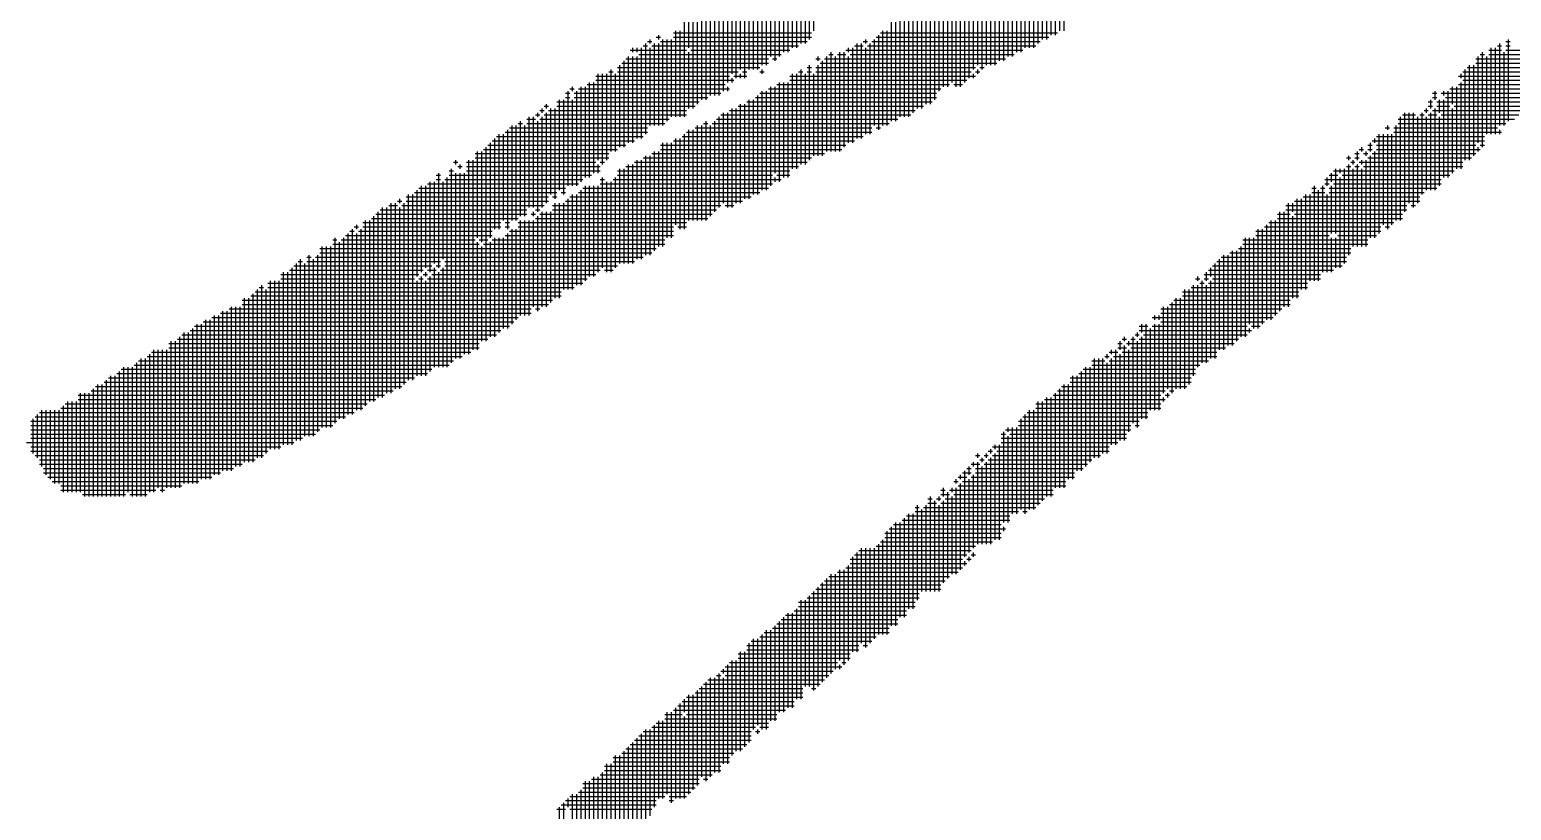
# Model space of a CAD drawing. Header units: feet. Extents: x 0 to 252300, y 0 to 178200.
# Drawn here: x 171608 to 172409, y 8770 to 9192 of the extents above; entities that cross this region are included whole.
import ezdxf

# ---------------------------------------------------------------- set-up
doc = ezdxf.new("R2010")
doc.units = ezdxf.units.FT
doc.header["$LTSCALE"] = 3000
doc.header["$MEASUREMENT"] = 0
doc.layers.add('CX-BORD-TEX2', color=7, linetype='CONTINUOUS')

msp = doc.modelspace()

# ---------------------------------------------------------------- linework, layer by layer
at = {"layer": 'CX-BORD-TEX2'}
for p, q in [((172162.4, 9242.91), (172162.4, 9189.25)), ((172164.74, 9240.57), (172164.74, 9191.59)), ((172167.07, 9242.91), (172167.07, 9191.59)), ((172020.1, 9231.24), (172020.1, 9182.25)), ((172022.44, 9233.58), (172022.44, 9182.25)), ((172024.77, 9231.24), (172024.77, 9184.59)), ((172027.1, 9233.58), (172027.1, 9184.59)), ((172141.41, 9233.58), (172141.41, 9179.92)), ((172143.74, 9233.58), (172143.74, 9179.92)), ((172146.07, 9231.24), (172146.07, 9182.25)), ((172148.41, 9235.91), (172148.41, 9182.25)), ((172150.74, 9233.58), (172150.74, 9182.25)), ((172153.07, 9235.91), (172153.07, 9184.59)), ((172155.4, 9238.24), (172155.4, 9186.92)), ((172157.74, 9238.24), (172157.74, 9186.92)), ((172160.07, 9238.24), (172160.07, 9189.25)), ((172015.44, 9226.58), (172015.44, 9179.92)), ((172017.77, 9228.91), (172017.77, 9179.92)), ((172029.43, 9226.58), (172029.43, 9186.92)), ((172031.77, 9228.91), (172031.77, 9191.59)), ((172127.41, 9224.25), (172127.41, 9172.92)), ((172132.08, 9224.25), (172132.08, 9175.26)), ((172134.41, 9226.58), (172134.41, 9175.26)), ((172136.74, 9228.91), (172136.74, 9177.59)), ((172139.08, 9228.91), (172139.08, 9177.59)), ((171996.77, 9219.58), (171996.77, 9170.59)), ((171999.11, 9217.25), (171999.11, 9170.59)), ((172001.44, 9219.58), (172001.44, 9170.59)), ((172003.77, 9219.58), (172003.77, 9172.92)), ((172006.11, 9221.91), (172006.11, 9172.92)), ((172008.44, 9217.25), (172008.44, 9177.59)), ((172010.77, 9217.25), (172010.77, 9175.26)), ((172013.1, 9219.58), (172013.1, 9177.59)), ((172115.75, 9217.25), (172115.75, 9165.93)), ((172120.41, 9219.58), (172120.41, 9172.92)), ((172122.75, 9219.58), (172122.75, 9170.59)), ((172125.08, 9221.91), (172125.08, 9172.92)), ((172129.74, 9219.58), (172129.74, 9172.92)), ((171978.11, 9207.92), (171978.11, 9156.59)), ((171980.44, 9207.92), (171980.44, 9156.59)), ((171982.78, 9207.92), (171982.78, 9158.93)), ((171985.11, 9210.25), (171985.11, 9163.59)), ((171987.44, 9212.58), (171987.44, 9168.26)), ((171989.78, 9214.91), (171989.78, 9165.93)), ((171992.11, 9212.58), (171992.11, 9170.59)), ((171994.44, 9214.91), (171994.44, 9165.93)), ((172097.08, 9207.92), (172097.08, 9154.26)), ((172099.42, 9207.92), (172099.42, 9158.93)), ((172101.75, 9210.25), (172101.75, 9161.26)), ((172104.08, 9212.58), (172104.08, 9161.26)), ((172106.42, 9210.25), (172106.42, 9163.59)), ((172108.75, 9212.58), (172108.75, 9161.26)), ((172111.08, 9210.25), (172111.08, 9161.26)), ((172113.41, 9214.91), (172113.41, 9163.59)), ((172118.08, 9212.58), (172118.08, 9170.59)), ((171973.45, 9203.25), (171973.45, 9154.26)), ((171975.78, 9205.58), (171975.78, 9156.59)), ((172083.09, 9200.92), (172083.09, 9144.93)), ((172085.42, 9200.92), (172085.42, 9147.26)), ((172087.75, 9203.25), (172087.75, 9149.6)), ((172090.09, 9205.58), (172090.09, 9149.6)), ((172092.42, 9205.58), (172092.42, 9151.93)), ((172094.75, 9205.58), (172094.75, 9151.93)), ((171957.12, 9191.59), (171957.12, 9144.93)), ((171959.45, 9191.59), (171959.45, 9144.93)), ((171961.78, 9196.25), (171961.78, 9144.93)), ((171964.12, 9196.25), (171964.12, 9182.25)), ((171966.45, 9196.25), (171966.45, 9149.6)), ((171968.78, 9196.25), (171968.78, 9151.93)), ((171971.11, 9198.58), (171971.11, 9154.26)), ((172069.09, 9191.59), (172069.09, 9140.26)), ((172071.42, 9191.59), (172071.42, 9140.26)), ((172073.76, 9196.25), (172073.76, 9142.6)), ((172076.09, 9196.25), (172076.09, 9142.6)), ((172078.42, 9198.58), (172078.42, 9144.93)), ((172080.76, 9198.58), (172080.76, 9144.93)), ((171939.62, 9183.42), (171941.95, 9183.42)), ((171940.79, 9184.59), (171940.79, 9135.6)), ((171941.95, 9185.75), (171944.29, 9185.75)), ((171943.12, 9186.92), (171943.12, 9184.59)), ((171944.29, 9183.42), (172023.6, 9183.42)), ((171945.45, 9184.59), (171945.45, 9140.26)), ((171946.62, 9188.09), (171948.95, 9188.09)), ((171947.79, 9189.25), (171947.79, 9186.92)), ((171947.79, 9184.59), (171947.79, 9140.26)), ((171948.95, 9185.75), (172028.27, 9185.75)), ((171950.12, 9186.92), (171950.12, 9140.26)), ((171952.45, 9186.92), (171952.45, 9142.6)), ((171954.78, 9186.92), (171954.78, 9144.93)), ((171955.95, 9190.42), (172030.6, 9190.42)), ((171955.95, 9188.09), (172030.6, 9188.09)), ((172053.93, 9183.42), (172058.59, 9183.42)), ((172055.09, 9184.59), (172055.09, 9133.27)), ((172057.43, 9184.59), (172057.43, 9133.27)), ((172058.59, 9185.75), (172060.93, 9185.75)), ((172059.76, 9186.92), (172059.76, 9184.59)), ((172060.93, 9183.42), (172151.91, 9183.42)), ((172062.09, 9184.59), (172062.09, 9135.6)), ((172063.26, 9185.75), (172154.24, 9185.75)), ((172064.43, 9186.92), (172064.43, 9140.26)), ((172065.59, 9188.09), (172158.9, 9188.09)), ((172066.76, 9189.25), (172066.76, 9137.93)), ((172067.92, 9190.42), (172163.57, 9190.42)), ((172401.52, 9183.42), (172403.85, 9183.42)), ((172402.68, 9184.59), (172402.68, 9140.26)), ((172406.18, 9185.75), (172408.51, 9185.75)), ((172406.18, 9183.42), (172408.51, 9183.42)), ((172407.35, 9186.92), (172407.35, 9142.6)), ((171929.12, 9175.26), (171929.12, 9128.6)), ((171930.29, 9176.42), (172007.27, 9176.42)), ((171931.46, 9177.59), (171931.46, 9130.93)), ((171932.62, 9181.09), (171962.95, 9181.09)), ((171933.79, 9182.25), (171933.79, 9179.92)), ((171933.79, 9177.59), (171933.79, 9130.93)), ((171936.12, 9182.25), (171936.12, 9179.92)), ((171936.12, 9177.59), (171936.12, 9133.27)), ((171937.29, 9178.76), (172014.27, 9178.76)), ((171938.45, 9182.25), (171938.45, 9133.27)), ((171943.12, 9182.25), (171943.12, 9140.26)), ((171964.12, 9179.92), (171964.12, 9149.6)), ((171965.28, 9181.09), (172018.94, 9181.09)), ((172009.6, 9176.42), (172011.94, 9176.42)), ((172032.93, 9176.42), (172035.27, 9176.42)), ((172034.1, 9177.59), (172034.1, 9175.26)), ((172036.43, 9175.26), (172036.43, 9123.93)), ((172037.6, 9176.42), (172135.58, 9176.42)), ((172038.76, 9177.59), (172038.76, 9126.27)), ((172039.93, 9178.76), (172042.26, 9178.76)), ((172041.1, 9179.92), (172041.1, 9126.27)), ((172043.43, 9177.59), (172043.43, 9126.27)), ((172044.6, 9178.76), (172049.26, 9178.76)), ((172045.76, 9179.92), (172045.76, 9126.27)), ((172048.1, 9179.92), (172048.1, 9128.6)), ((172049.26, 9181.09), (172144.91, 9181.09)), ((172050.43, 9182.25), (172050.43, 9179.92)), ((172050.43, 9177.59), (172050.43, 9130.93)), ((172051.6, 9178.76), (172140.24, 9178.76)), ((172052.76, 9182.25), (172052.76, 9130.93)), ((172059.76, 9182.25), (172059.76, 9135.6)), ((172389.85, 9176.42), (172457.5, 9176.42)), ((172391.02, 9177.59), (172391.02, 9130.93)), ((172392.18, 9178.76), (172394.52, 9178.76)), ((172393.35, 9179.92), (172393.35, 9128.6)), ((172395.68, 9177.59), (172395.68, 9135.6)), ((172396.85, 9181.09), (172403.85, 9181.09)), ((172396.85, 9178.76), (172459.84, 9178.76)), ((172398.02, 9182.25), (172398.02, 9135.6)), ((172400.35, 9182.25), (172400.35, 9135.6)), ((172405.01, 9179.92), (172405.01, 9140.26)), ((172406.18, 9181.09), (172462.17, 9181.09)), ((171913.96, 9167.09), (171986.28, 9167.09)), ((171915.13, 9168.26), (171915.13, 9121.6)), ((171917.46, 9168.26), (171917.46, 9119.27)), ((171919.79, 9168.26), (171919.79, 9121.6)), ((171920.96, 9169.42), (171923.29, 9169.42)), ((171922.12, 9170.59), (171922.12, 9126.27)), ((171924.46, 9168.26), (171924.46, 9126.27)), ((171925.62, 9171.76), (172002.61, 9171.76)), ((171925.62, 9169.42), (171990.94, 9169.42)), ((171926.79, 9172.92), (171926.79, 9128.6)), ((171927.96, 9174.09), (172007.27, 9174.09)), ((171988.61, 9167.09), (171995.61, 9167.09)), ((171992.11, 9168.26), (171992.11, 9165.93)), ((171993.28, 9169.42), (171995.61, 9169.42)), ((172002.61, 9169.42), (172004.94, 9169.42)), ((172003.77, 9170.59), (172003.77, 9168.26)), ((172018.94, 9167.09), (172119.25, 9167.09)), ((172020.1, 9168.26), (172020.1, 9116.94)), ((172022.44, 9168.26), (172022.44, 9116.94)), ((172023.6, 9169.42), (172025.93, 9169.42)), ((172024.77, 9170.59), (172024.77, 9119.27)), ((172027.1, 9168.26), (172027.1, 9119.27)), ((172028.27, 9171.76), (172030.6, 9171.76)), ((172028.27, 9169.42), (172030.6, 9169.42)), ((172029.43, 9172.92), (172029.43, 9121.6)), ((172031.77, 9168.26), (172031.77, 9123.93)), ((172032.93, 9171.76), (172119.25, 9171.76)), ((172032.93, 9169.42), (172116.91, 9169.42)), ((172034.1, 9172.92), (172034.1, 9123.93)), ((172035.27, 9174.09), (172130.91, 9174.09)), ((172118.08, 9168.26), (172118.08, 9165.93)), ((172119.25, 9169.42), (172121.58, 9169.42)), ((172120.41, 9170.59), (172120.41, 9168.26)), ((172121.58, 9171.76), (172123.91, 9171.76)), ((172380.52, 9167.09), (172443.51, 9167.09)), ((172381.69, 9168.26), (172381.69, 9165.93)), ((172382.85, 9169.42), (172448.17, 9169.42)), ((172384.02, 9170.59), (172384.02, 9121.6)), ((172385.19, 9171.76), (172450.5, 9171.76)), ((172386.35, 9172.92), (172386.35, 9121.6)), ((172388.68, 9172.92), (172388.68, 9123.93)), ((172389.85, 9174.09), (172452.84, 9174.09)), ((171899.96, 9160.09), (171902.3, 9160.09)), ((171901.13, 9161.26), (171901.13, 9158.93)), ((171904.63, 9160.09), (171986.28, 9160.09)), ((171905.8, 9161.26), (171905.8, 9109.94)), ((171908.13, 9161.26), (171908.13, 9112.27)), ((171909.29, 9162.43), (171983.94, 9162.43)), ((171910.46, 9163.59), (171910.46, 9112.27)), ((171912.79, 9163.59), (171912.79, 9114.6)), ((171913.96, 9164.76), (171988.61, 9164.76)), ((171985.11, 9161.26), (171985.11, 9158.93)), ((171987.44, 9165.93), (171987.44, 9163.59)), ((172007.27, 9160.09), (172100.58, 9160.09)), ((172008.44, 9161.26), (172008.44, 9107.61)), ((172010.77, 9161.26), (172010.77, 9114.6)), ((172011.94, 9162.43), (172105.25, 9162.43)), ((172013.1, 9163.59), (172013.1, 9109.94)), ((172015.44, 9163.59), (172015.44, 9112.27)), ((172017.77, 9163.59), (172017.77, 9112.27)), ((172018.94, 9164.76), (172114.58, 9164.76)), ((172107.58, 9162.43), (172112.25, 9162.43)), ((172375.85, 9160.09), (172436.51, 9160.09)), ((172377.02, 9161.26), (172377.02, 9151.93)), ((172379.35, 9161.26), (172379.35, 9116.94)), ((172380.52, 9162.43), (172438.84, 9162.43)), ((172381.69, 9163.59), (172381.69, 9116.94)), ((172382.85, 9164.76), (172441.17, 9164.76)), ((171887.13, 9151.93), (171887.13, 9149.6)), ((171892.96, 9153.09), (171969.95, 9153.09)), ((171894.13, 9154.26), (171894.13, 9105.27)), ((171896.46, 9154.26), (171896.46, 9102.94)), ((171897.63, 9157.76), (171899.96, 9157.76)), ((171897.63, 9155.43), (171899.96, 9155.43)), ((171898.8, 9158.93), (171898.8, 9107.61)), ((171901.13, 9154.26), (171901.13, 9107.61)), ((171902.3, 9157.76), (171981.61, 9157.76)), ((171902.3, 9155.43), (171974.61, 9155.43)), ((171903.46, 9158.93), (171903.46, 9107.61)), ((171992.11, 9151.93), (171992.11, 9098.27)), ((171994.44, 9151.93), (171994.44, 9100.61)), ((171995.61, 9153.09), (172095.92, 9153.09)), ((171996.77, 9154.26), (171996.77, 9100.61)), ((171999.11, 9154.26), (171999.11, 9102.94)), ((172000.27, 9155.43), (172098.25, 9155.43)), ((172001.44, 9156.59), (172001.44, 9102.94)), ((172002.61, 9157.76), (172098.25, 9157.76)), ((172003.77, 9158.93), (172003.77, 9105.27)), ((172006.11, 9158.93), (172006.11, 9105.27)), ((172364.19, 9153.09), (172366.52, 9153.09)), ((172365.36, 9154.26), (172365.36, 9149.6)), ((172366.52, 9157.76), (172368.86, 9157.76)), ((172366.52, 9155.43), (172368.86, 9155.43)), ((172367.69, 9158.93), (172367.69, 9154.26)), ((172368.86, 9153.09), (172427.18, 9153.09)), ((172370.02, 9154.26), (172370.02, 9147.26)), ((172371.19, 9157.76), (172431.84, 9157.76)), ((172372.36, 9158.93), (172372.36, 9156.59)), ((172372.36, 9154.26), (172372.36, 9112.27)), ((172373.52, 9155.43), (172429.51, 9155.43)), ((172374.69, 9158.93), (172374.69, 9112.27)), ((171876.64, 9143.76), (171881.3, 9143.76)), ((171877.8, 9144.93), (171877.8, 9095.94)), ((171880.13, 9144.93), (171880.13, 9095.94)), ((171881.3, 9146.1), (171883.63, 9146.1)), ((171882.47, 9147.26), (171882.47, 9144.93)), ((171883.63, 9148.43), (171885.97, 9148.43)), ((171883.63, 9143.76), (171953.62, 9143.76)), ((171884.8, 9149.6), (171884.8, 9147.26)), ((171884.8, 9144.93), (171884.8, 9095.94)), ((171885.97, 9150.76), (171888.3, 9150.76)), ((171885.97, 9146.1), (171962.95, 9146.1)), ((171887.13, 9147.26), (171887.13, 9098.27)), ((171888.3, 9148.43), (171962.95, 9148.43)), ((171889.47, 9149.6), (171889.47, 9102.94)), ((171891.8, 9149.6), (171891.8, 9100.61)), ((171892.96, 9150.76), (171967.61, 9150.76)), ((171979.28, 9143.76), (172077.26, 9143.76)), ((171980.44, 9144.93), (171980.44, 9095.94)), ((171981.61, 9146.1), (172084.25, 9146.1)), ((171982.78, 9147.26), (171982.78, 9098.27)), ((171985.11, 9147.26), (171985.11, 9095.94)), ((171986.28, 9148.43), (172086.59, 9148.43)), ((171987.44, 9149.6), (171987.44, 9095.94)), ((171989.78, 9149.6), (171989.78, 9098.27)), ((171990.94, 9150.76), (172091.25, 9150.76)), ((172347.86, 9143.76), (172410.85, 9143.76)), ((172349.03, 9144.93), (172349.03, 9088.94)), ((172350.19, 9146.1), (172357.19, 9146.1)), ((172351.36, 9147.26), (172351.36, 9093.61)), ((172353.69, 9147.26), (172353.69, 9098.27)), ((172356.03, 9147.26), (172356.03, 9095.94)), ((172358.36, 9144.93), (172358.36, 9098.27)), ((172359.52, 9146.1), (172361.86, 9146.1)), ((172360.69, 9147.26), (172360.69, 9102.94)), ((172361.86, 9148.43), (172364.19, 9148.43)), ((172363.02, 9149.6), (172363.02, 9147.26)), ((172363.02, 9144.93), (172363.02, 9105.27)), ((172364.19, 9150.76), (172366.52, 9150.76)), ((172364.19, 9146.1), (172368.86, 9146.1)), ((172365.36, 9147.26), (172365.36, 9105.27)), ((172366.52, 9148.43), (172420.18, 9148.43)), ((172367.69, 9149.6), (172367.69, 9105.27)), ((172368.86, 9150.76), (172375.85, 9150.76)), ((172370.02, 9144.93), (172370.02, 9107.61)), ((172371.19, 9146.1), (172413.18, 9146.1)), ((172377.02, 9149.6), (172377.02, 9114.6)), ((172378.19, 9150.76), (172422.51, 9150.76)), ((171861.47, 9135.6), (171861.47, 9084.28)), ((171863.8, 9135.6), (171863.8, 9088.94)), ((171864.97, 9136.77), (171941.95, 9136.77)), ((171866.14, 9137.93), (171866.14, 9084.28)), ((171867.3, 9139.1), (171941.95, 9139.1)), ((171868.47, 9140.26), (171868.47, 9088.94)), ((171870.8, 9140.26), (171870.8, 9088.94)), ((171871.97, 9141.43), (171874.3, 9141.43)), ((171873.14, 9142.6), (171873.14, 9091.28)), ((171875.47, 9140.26), (171875.47, 9091.28)), ((171876.64, 9141.43), (171951.28, 9141.43)), ((171882.47, 9142.6), (171882.47, 9093.61)), ((171961.78, 9135.6), (171961.78, 9084.28)), ((171962.95, 9136.77), (172063.26, 9136.77)), ((171964.12, 9137.93), (171964.12, 9088.94)), ((171966.45, 9137.93), (171966.45, 9088.94)), ((171967.61, 9139.1), (172063.26, 9139.1)), ((171968.78, 9140.26), (171968.78, 9088.94)), ((171971.11, 9140.26), (171971.11, 9088.94)), ((171972.28, 9141.43), (171974.61, 9141.43)), ((171973.45, 9142.6), (171973.45, 9088.94)), ((171975.78, 9140.26), (171975.78, 9091.28)), ((171976.95, 9141.43), (172072.59, 9141.43)), ((171978.11, 9142.6), (171978.11, 9093.61)), ((172065.59, 9139.1), (172067.92, 9139.1)), ((172337.36, 9135.6), (172337.36, 9081.94)), ((172339.7, 9135.6), (172339.7, 9086.61)), ((172340.86, 9139.1), (172343.2, 9139.1)), ((172342.03, 9140.26), (172342.03, 9137.93)), ((172342.03, 9135.6), (172342.03, 9084.28)), ((172344.36, 9135.6), (172344.36, 9086.61)), ((172345.53, 9139.1), (172401.52, 9139.1)), ((172345.53, 9136.77), (172403.85, 9136.77)), ((172346.69, 9140.26), (172346.69, 9088.94)), ((172347.86, 9141.43), (172406.18, 9141.43)), ((172402.68, 9137.93), (172402.68, 9135.6)), ((171853.31, 9127.43), (171925.62, 9127.43)), ((171854.47, 9128.6), (171854.47, 9023.62)), ((171855.64, 9129.77), (171930.29, 9129.77)), ((171856.81, 9130.93), (171856.81, 9079.61)), ((171857.97, 9132.1), (171934.96, 9132.1)), ((171859.14, 9133.27), (171859.14, 9084.28)), ((171860.31, 9134.43), (171939.62, 9134.43)), ((171948.95, 9129.77), (172049.26, 9129.77)), ((171948.95, 9127.43), (172046.93, 9127.43)), ((171950.12, 9130.93), (171950.12, 9074.95)), ((171952.45, 9130.93), (171952.45, 9079.61)), ((171954.78, 9130.93), (171954.78, 9079.61)), ((171955.95, 9132.1), (172053.93, 9132.1)), ((171957.12, 9133.27), (171957.12, 9086.61)), ((171959.45, 9133.27), (171959.45, 9084.28)), ((171960.62, 9134.43), (172058.59, 9134.43)), ((172326.87, 9127.43), (172329.2, 9127.43)), ((172328.03, 9128.6), (172328.03, 9126.27)), ((172331.53, 9129.77), (172333.86, 9129.77)), ((172331.53, 9127.43), (172333.86, 9127.43)), ((172332.7, 9130.93), (172332.7, 9126.27)), ((172333.86, 9132.1), (172394.52, 9132.1)), ((172335.03, 9133.27), (172335.03, 9130.93)), ((172336.2, 9134.43), (172394.52, 9134.43)), ((172336.2, 9129.77), (172389.85, 9129.77)), ((172336.2, 9127.43), (172392.18, 9127.43)), ((172391.02, 9128.6), (172391.02, 9126.27)), ((172392.18, 9129.77), (172394.52, 9129.77)), ((171836.98, 9120.44), (171839.31, 9120.44)), ((171838.14, 9121.6), (171838.14, 9119.27)), ((171840.48, 9119.27), (171840.48, 9116.94)), ((171843.98, 9120.44), (171913.96, 9120.44)), ((171845.14, 9121.6), (171845.14, 9016.63)), ((171847.48, 9121.6), (171847.48, 9018.96)), ((171848.64, 9125.1), (171920.96, 9125.1)), ((171848.64, 9122.77), (171920.96, 9122.77)), ((171849.81, 9126.27), (171849.81, 9079.61)), ((171852.14, 9126.27), (171852.14, 9077.28)), ((171915.13, 9119.27), (171915.13, 9114.6)), ((171916.29, 9120.44), (171918.63, 9120.44)), ((171931.46, 9119.27), (171931.46, 9065.61)), ((171933.79, 9119.27), (171933.79, 9065.61)), ((171934.96, 9120.44), (172028.27, 9120.44)), ((171936.12, 9121.6), (171936.12, 9067.95)), ((171938.45, 9121.6), (171938.45, 9067.95)), ((171939.62, 9122.77), (172030.6, 9122.77)), ((171940.79, 9123.93), (171940.79, 9070.28)), ((171943.12, 9123.93), (171943.12, 9070.28)), ((171944.29, 9125.1), (172037.6, 9125.1)), ((171945.45, 9126.27), (171945.45, 9072.61)), ((171947.79, 9126.27), (171947.79, 9074.95)), ((172319.87, 9122.77), (172322.2, 9122.77)), ((172321.03, 9123.93), (172321.03, 9121.6)), ((172321.03, 9119.27), (172321.03, 9070.28)), ((172322.2, 9120.44), (172324.53, 9120.44)), ((172323.37, 9121.6), (172323.37, 9119.27)), ((172324.53, 9125.1), (172326.87, 9125.1)), ((172324.53, 9122.77), (172326.87, 9122.77)), ((172325.7, 9126.27), (172325.7, 9121.6)), ((172325.7, 9119.27), (172325.7, 9074.95)), ((172326.87, 9120.44), (172382.85, 9120.44)), ((172328.03, 9121.6), (172328.03, 9119.27)), ((172329.2, 9125.1), (172331.53, 9125.1)), ((172330.36, 9126.27), (172330.36, 9123.93)), ((172330.36, 9121.6), (172330.36, 9074.95)), ((172331.53, 9122.77), (172387.52, 9122.77)), ((172332.7, 9123.93), (172332.7, 9079.61)), ((172333.86, 9125.1), (172389.85, 9125.1)), ((172335.03, 9126.27), (172335.03, 9079.61)), ((171827.65, 9113.44), (171829.98, 9113.44)), ((171827.65, 9111.1), (171829.98, 9111.1)), ((171828.81, 9114.6), (171828.81, 9063.28)), ((171832.31, 9111.1), (171906.96, 9111.1)), ((171833.48, 9112.27), (171833.48, 9009.63)), ((171834.64, 9115.77), (171836.98, 9115.77)), ((171834.64, 9113.44), (171911.63, 9113.44)), ((171835.81, 9116.94), (171835.81, 9011.96)), ((171838.14, 9114.6), (171838.14, 9014.29)), ((171839.31, 9118.1), (171841.64, 9118.1)), ((171840.48, 9114.6), (171840.48, 9014.29)), ((171842.81, 9114.6), (171842.81, 9016.63)), ((171843.98, 9118.1), (171916.29, 9118.1)), ((171843.98, 9115.77), (171916.29, 9115.77)), ((171916.29, 9111.1), (171918.63, 9111.1)), ((171917.46, 9112.27), (171917.46, 9063.28)), ((171923.29, 9111.1), (172014.27, 9111.1)), ((171924.46, 9112.27), (171924.46, 9063.28)), ((171925.62, 9115.77), (172018.94, 9115.77)), ((171925.62, 9113.44), (172009.6, 9113.44)), ((171926.79, 9116.94), (171926.79, 9065.61)), ((171929.12, 9116.94), (171929.12, 9065.61)), ((171930.29, 9118.1), (172023.6, 9118.1)), ((172010.77, 9112.27), (172010.77, 9109.94)), ((172011.94, 9113.44), (172018.94, 9113.44)), ((172308.2, 9111.1), (172371.19, 9111.1)), ((172309.37, 9112.27), (172309.37, 9107.61)), ((172310.54, 9113.44), (172315.2, 9113.44)), ((172311.7, 9114.6), (172311.7, 9109.94)), ((172312.87, 9115.77), (172378.19, 9115.77)), ((172314.04, 9116.94), (172314.04, 9081.94)), ((172316.37, 9116.94), (172316.37, 9114.6)), ((172316.37, 9112.27), (172316.37, 9063.28)), ((172317.53, 9113.44), (172375.85, 9113.44)), ((172318.7, 9116.94), (172318.7, 9065.61)), ((172319.87, 9118.1), (172322.2, 9118.1)), ((172323.37, 9116.94), (172323.37, 9074.95)), ((172324.53, 9118.1), (172326.87, 9118.1)), ((172328.03, 9116.94), (172328.03, 9074.95)), ((172329.2, 9118.1), (172382.85, 9118.1)), ((171815.98, 9104.11), (171892.96, 9104.11)), ((171817.15, 9105.27), (171817.15, 9058.62)), ((171818.32, 9106.44), (171897.63, 9106.44)), ((171819.48, 9107.61), (171819.48, 9060.95)), ((171821.81, 9107.61), (171821.81, 9063.28)), ((171822.98, 9108.77), (171904.63, 9108.77)), ((171824.15, 9109.94), (171824.15, 9060.95)), ((171826.48, 9109.94), (171826.48, 9065.61)), ((171831.15, 9109.94), (171831.15, 9067.95)), ((171895.3, 9104.11), (171897.63, 9104.11)), ((171904.63, 9104.11), (172002.61, 9104.11)), ((171905.8, 9105.27), (171905.8, 9053.95)), ((171906.96, 9106.44), (172007.27, 9106.44)), ((171908.13, 9107.61), (171908.13, 9056.28)), ((171910.46, 9107.61), (171910.46, 9058.62)), ((171912.79, 9107.61), (171912.79, 9058.62)), ((171915.13, 9107.61), (171915.13, 9060.95)), ((171916.29, 9108.77), (172009.6, 9108.77)), ((171919.79, 9109.94), (171919.79, 9060.95)), ((171922.12, 9109.94), (171922.12, 9060.95)), ((172301.2, 9106.44), (172303.54, 9106.44)), ((172301.2, 9104.11), (172308.2, 9104.11)), ((172302.37, 9107.61), (172302.37, 9056.28)), ((172304.7, 9105.27), (172304.7, 9056.28)), ((172305.87, 9106.44), (172308.2, 9106.44)), ((172307.04, 9107.61), (172307.04, 9060.95)), ((172308.2, 9108.77), (172310.54, 9108.77)), ((172310.54, 9106.44), (172368.86, 9106.44)), ((172310.54, 9104.11), (172361.86, 9104.11)), ((172311.7, 9107.61), (172311.7, 9081.94)), ((172312.87, 9108.77), (172371.19, 9108.77)), ((171798.49, 9095.94), (171798.49, 8993.3)), ((171800.82, 9095.94), (171800.82, 8995.63)), ((171801.99, 9097.11), (171806.65, 9097.11)), ((171803.15, 9098.27), (171803.15, 8995.63)), ((171805.48, 9098.27), (171805.48, 8997.96)), ((171806.65, 9099.44), (171808.98, 9099.44)), ((171807.82, 9100.61), (171807.82, 9098.27)), ((171807.82, 9095.94), (171807.82, 8997.96)), ((171808.98, 9097.11), (171885.97, 9097.11)), ((171810.15, 9098.27), (171810.15, 9000.3)), ((171811.32, 9101.77), (171888.3, 9101.77)), ((171811.32, 9099.44), (171888.3, 9099.44)), ((171812.48, 9102.94), (171812.48, 9002.63)), ((171814.82, 9102.94), (171814.82, 9002.63)), ((171890.63, 9101.77), (171892.96, 9101.77)), ((171890.63, 9097.11), (171981.61, 9097.11)), ((171891.8, 9098.27), (171891.8, 9046.95)), ((171894.13, 9098.27), (171894.13, 9046.95)), ((171896.46, 9098.27), (171896.46, 9051.62)), ((171897.63, 9099.44), (171993.28, 9099.44)), ((171898.8, 9100.61), (171898.8, 9051.62)), ((171899.96, 9101.77), (171997.94, 9101.77)), ((171901.13, 9102.94), (171901.13, 9051.62)), ((171903.46, 9102.94), (171903.46, 9053.95)), ((171983.94, 9097.11), (171988.61, 9097.11)), ((172287.21, 9097.11), (172352.53, 9097.11)), ((172288.37, 9098.27), (172288.37, 9042.29)), ((172290.71, 9098.27), (172290.71, 9093.61)), ((172291.87, 9099.44), (172359.52, 9099.44)), ((172293.04, 9100.61), (172293.04, 9046.95)), ((172295.37, 9100.61), (172295.37, 9051.62)), ((172296.54, 9101.77), (172359.52, 9101.77)), ((172297.71, 9102.94), (172297.71, 9051.62)), ((172300.04, 9102.94), (172300.04, 9056.28)), ((172309.37, 9102.94), (172309.37, 9060.95)), ((172354.86, 9097.11), (172357.19, 9097.11)), ((171787.99, 9087.78), (171862.64, 9087.78)), ((171789.16, 9088.94), (171789.16, 8988.63)), ((171791.49, 9088.94), (171791.49, 8990.97)), ((171792.65, 9090.11), (171871.97, 9090.11)), ((171793.82, 9091.28), (171793.82, 8990.97)), ((171794.99, 9092.44), (171876.64, 9092.44)), ((171796.15, 9093.61), (171796.15, 8993.3)), ((171797.32, 9094.77), (171876.64, 9094.77)), ((171864.97, 9087.78), (171867.3, 9087.78)), ((171871.97, 9087.78), (171962.95, 9087.78)), ((171873.14, 9088.94), (171873.14, 9037.62)), ((171875.47, 9088.94), (171875.47, 9037.62)), ((171877.8, 9088.94), (171877.8, 9037.62)), ((171878.97, 9092.44), (171881.3, 9092.44)), ((171880.13, 9093.61), (171880.13, 9091.28)), ((171880.13, 9088.94), (171880.13, 9042.29)), ((171881.3, 9094.77), (171883.63, 9094.77)), ((171881.3, 9090.11), (171974.61, 9090.11)), ((171882.47, 9091.28), (171882.47, 9039.95)), ((171883.63, 9092.44), (171976.95, 9092.44)), ((171884.8, 9093.61), (171884.8, 9042.29)), ((171887.13, 9093.61), (171887.13, 9042.29)), ((171889.47, 9093.61), (171889.47, 9044.62)), ((171890.63, 9094.77), (171979.28, 9094.77)), ((172277.88, 9087.78), (172345.53, 9087.78)), ((172279.04, 9088.94), (172279.04, 9035.29)), ((172281.38, 9088.94), (172281.38, 9037.62)), ((172282.54, 9092.44), (172289.54, 9092.44)), ((172282.54, 9090.11), (172350.19, 9090.11)), ((172283.71, 9093.61), (172283.71, 9039.95)), ((172286.04, 9093.61), (172286.04, 9042.29)), ((172287.21, 9094.77), (172352.53, 9094.77)), ((172290.71, 9091.28), (172290.71, 9046.95)), ((172291.87, 9092.44), (172350.19, 9092.44)), ((171772.83, 9079.61), (171772.83, 8979.3)), ((171777.49, 9079.61), (171777.49, 8981.63)), ((171778.66, 9080.78), (171857.97, 9080.78)), ((171779.82, 9081.94), (171779.82, 8983.97)), ((171780.99, 9083.11), (171783.32, 9083.11)), ((171782.16, 9084.28), (171782.16, 8983.97)), ((171783.32, 9085.44), (171785.66, 9085.44)), ((171784.49, 9086.61), (171784.49, 9084.28)), ((171784.49, 9081.94), (171784.49, 8986.3)), ((171785.66, 9083.11), (171857.97, 9083.11)), ((171786.82, 9084.28), (171786.82, 8986.3)), ((171787.99, 9085.44), (171862.64, 9085.44)), ((171859.14, 9079.61), (171859.14, 9025.96)), ((171861.47, 9079.61), (171861.47, 9028.29)), ((171863.8, 9079.61), (171863.8, 9030.62)), ((171864.97, 9085.44), (171867.3, 9085.44)), ((171864.97, 9080.78), (171955.95, 9080.78)), ((171866.14, 9081.94), (171866.14, 9030.62)), ((171867.3, 9083.11), (171955.95, 9083.11)), ((171868.47, 9084.28), (171868.47, 9032.96)), ((171870.8, 9084.28), (171870.8, 9035.29)), ((171871.97, 9085.44), (171955.95, 9085.44)), ((171958.28, 9085.44), (171962.95, 9085.44)), ((172265.05, 9079.61), (172265.05, 9025.96)), ((172267.38, 9079.61), (172267.38, 9032.96)), ((172269.71, 9079.61), (172269.71, 9030.62)), ((172270.88, 9083.11), (172338.53, 9083.11)), ((172270.88, 9080.78), (172310.54, 9080.78)), ((172272.04, 9084.28), (172272.04, 9030.62)), ((172274.38, 9084.28), (172274.38, 9032.96)), ((172275.54, 9085.44), (172338.53, 9085.44)), ((172276.71, 9086.61), (172276.71, 9035.29)), ((172311.7, 9079.61), (172311.7, 9060.95)), ((172314.04, 9079.61), (172314.04, 9063.28)), ((172315.2, 9080.78), (172336.2, 9080.78)), ((172340.86, 9085.44), (172343.2, 9085.44)), ((171764.66, 9073.78), (171946.62, 9073.78)), ((171764.66, 9071.45), (171944.29, 9071.45)), ((171765.83, 9074.95), (171765.83, 8976.97)), ((171768.16, 9074.95), (171768.16, 8976.97)), ((171770.49, 9074.95), (171770.49, 8976.97)), ((171771.66, 9078.45), (171773.99, 9078.45)), ((171771.66, 9076.11), (171850.97, 9076.11)), ((171775.16, 9077.28), (171775.16, 8981.63)), ((171776.32, 9078.45), (171848.64, 9078.45)), ((171849.81, 9077.28), (171849.81, 9018.96)), ((171850.97, 9078.45), (171855.64, 9078.45)), ((171852.14, 9074.95), (171852.14, 9023.62)), ((171853.31, 9076.11), (171951.28, 9076.11)), ((171856.81, 9077.28), (171856.81, 9025.96)), ((171857.97, 9078.45), (171951.28, 9078.45)), ((172256.88, 9071.45), (172322.2, 9071.45)), ((172258.05, 9072.61), (172258.05, 9021.29)), ((172260.38, 9072.61), (172260.38, 9023.62)), ((172261.55, 9073.78), (172322.2, 9073.78)), ((172262.71, 9074.95), (172262.71, 9025.96)), ((172263.88, 9078.45), (172331.53, 9078.45)), ((172263.88, 9076.11), (172331.53, 9076.11)), ((171749.5, 9063.28), (171749.5, 8967.64)), ((171750.66, 9064.45), (171825.31, 9064.45)), ((171751.83, 9065.61), (171751.83, 8969.97)), ((171753, 9066.78), (171755.33, 9066.78)), ((171754.16, 9067.95), (171754.16, 8969.97)), ((171756.5, 9065.61), (171756.5, 8972.3)), ((171757.66, 9069.11), (171760, 9069.11)), ((171757.66, 9066.78), (171829.98, 9066.78)), ((171758.83, 9070.28), (171758.83, 8972.3)), ((171761.16, 9067.95), (171761.16, 8972.3)), ((171762.33, 9069.11), (171939.62, 9069.11)), ((171763.49, 9070.28), (171763.49, 8974.64)), ((171826.48, 9063.28), (171826.48, 9009.63)), ((171827.65, 9064.45), (171829.98, 9064.45)), ((171831.15, 9063.28), (171831.15, 9009.63)), ((171832.31, 9066.78), (171934.96, 9066.78)), ((171832.31, 9064.45), (171925.62, 9064.45)), ((172246.38, 9063.28), (172246.38, 9058.62)), ((172247.55, 9064.45), (172317.53, 9064.45)), ((172248.72, 9065.61), (172248.72, 9014.29)), ((172249.88, 9066.78), (172319.87, 9066.78)), ((172251.05, 9067.95), (172251.05, 9018.96)), ((172252.22, 9069.11), (172319.87, 9069.11)), ((172253.38, 9070.28), (172253.38, 9018.96)), ((172255.72, 9070.28), (172255.72, 9021.29)), ((171736.67, 9055.12), (171906.96, 9055.12)), ((171737.83, 9056.28), (171737.83, 8965.3)), ((171740.17, 9056.28), (171740.17, 8965.3)), ((171742.5, 9056.28), (171742.5, 8965.3)), ((171743.67, 9059.78), (171818.32, 9059.78)), ((171743.67, 9057.45), (171815.98, 9057.45)), ((171744.83, 9060.95), (171744.83, 8967.64)), ((171747.16, 9060.95), (171747.16, 8967.64)), ((171748.33, 9062.12), (171820.65, 9062.12)), ((171817.15, 9056.28), (171817.15, 9004.96)), ((171818.32, 9057.45), (171820.65, 9057.45)), ((171819.48, 9058.62), (171819.48, 9004.96)), ((171820.65, 9059.78), (171822.98, 9059.78)), ((171821.81, 9060.95), (171821.81, 9058.62)), ((171821.81, 9056.28), (171821.81, 9004.96)), ((171822.98, 9062.12), (171827.65, 9062.12)), ((171822.98, 9057.45), (171909.29, 9057.45)), ((171824.15, 9058.62), (171824.15, 9007.29)), ((171825.31, 9059.78), (171913.96, 9059.78)), ((171828.81, 9060.95), (171828.81, 9009.63)), ((171829.98, 9062.12), (171916.29, 9062.12)), ((171918.63, 9062.12), (171923.29, 9062.12)), ((172238.22, 9057.45), (172240.55, 9057.45)), ((172239.39, 9058.62), (172239.39, 9056.28)), ((172240.55, 9055.12), (172242.88, 9055.12)), ((172241.72, 9056.28), (172241.72, 9011.96)), ((172242.88, 9059.78), (172305.87, 9059.78)), ((172242.88, 9057.45), (172245.22, 9057.45)), ((172244.05, 9060.95), (172244.05, 9056.28)), ((172245.22, 9062.12), (172312.87, 9062.12)), ((172245.22, 9055.12), (172298.87, 9055.12)), ((172246.38, 9056.28), (172246.38, 9014.29)), ((172247.55, 9057.45), (172305.87, 9057.45)), ((171723.84, 9046.95), (171723.84, 8958.31)), ((171726.17, 9046.95), (171726.17, 8958.31)), ((171727.34, 9048.12), (171895.3, 9048.12)), ((171728.5, 9049.29), (171728.5, 8958.31)), ((171729.67, 9050.45), (171895.3, 9050.45)), ((171730.84, 9051.62), (171730.84, 8960.64)), ((171732, 9052.78), (171734.33, 9052.78)), ((171733.17, 9053.95), (171733.17, 8960.64)), ((171735.5, 9051.62), (171735.5, 8962.97)), ((171736.67, 9052.78), (171902.3, 9052.78)), ((172227.72, 9046.95), (172227.72, 8997.96)), ((172230.05, 9046.95), (172230.05, 8997.96)), ((172231.22, 9050.45), (172294.21, 9050.45)), ((172231.22, 9048.12), (172294.21, 9048.12)), ((172232.39, 9051.62), (172232.39, 8997.96)), ((172234.72, 9051.62), (172234.72, 9000.3)), ((172235.89, 9052.78), (172298.87, 9052.78)), ((172237.05, 9053.95), (172237.05, 9004.96)), ((172239.39, 9053.95), (172239.39, 9009.63)), ((172244.05, 9053.95), (172244.05, 9011.96)), ((171712.17, 9039.95), (171712.17, 8953.64)), ((171714.51, 9039.95), (171714.51, 8953.64)), ((171715.67, 9041.12), (171878.97, 9041.12)), ((171716.84, 9042.29), (171716.84, 8953.64)), ((171719.17, 9042.29), (171719.17, 8955.97)), ((171721.5, 9042.29), (171721.5, 8955.97)), ((171722.67, 9045.79), (171890.63, 9045.79)), ((171722.67, 9043.45), (171888.3, 9043.45)), ((171881.3, 9041.12), (171883.63, 9041.12)), ((172219.56, 9041.12), (172284.88, 9041.12)), ((172220.72, 9042.29), (172220.72, 8995.63)), ((172223.06, 9042.29), (172223.06, 8997.96)), ((172224.22, 9043.45), (172289.54, 9043.45)), ((172225.39, 9044.62), (172225.39, 8995.63)), ((172226.56, 9045.79), (172289.54, 9045.79)), ((171697.01, 9031.79), (171867.3, 9031.79)), ((171698.18, 9032.96), (171698.18, 8946.64)), ((171700.51, 9032.96), (171700.51, 8948.97)), ((171701.68, 9034.12), (171869.64, 9034.12)), ((171702.84, 9035.29), (171702.84, 8948.97)), ((171705.17, 9035.29), (171705.17, 8948.97)), ((171706.34, 9036.45), (171871.97, 9036.45)), ((171707.51, 9037.62), (171707.51, 8951.31)), ((171709.84, 9037.62), (171709.84, 8951.31)), ((171711.01, 9038.79), (171878.97, 9038.79)), ((172207.89, 9031.79), (172212.56, 9031.79)), ((172209.06, 9032.96), (172209.06, 9028.29)), ((172211.39, 9032.96), (172211.39, 8981.63)), ((172214.89, 9036.45), (172280.21, 9036.45)), ((172214.89, 9031.79), (172266.21, 9031.79)), ((172216.06, 9037.62), (172216.06, 9035.29)), ((172216.06, 9032.96), (172216.06, 8986.3)), ((172218.39, 9037.62), (172218.39, 9035.29)), ((172218.39, 9032.96), (172218.39, 8986.3)), ((172219.56, 9038.79), (172282.54, 9038.79)), ((172219.56, 9034.12), (172275.54, 9034.12)), ((172268.55, 9031.79), (172273.21, 9031.79)), ((171684.18, 9023.62), (171684.18, 8944.31)), ((171686.51, 9023.62), (171686.51, 8944.31)), ((171687.68, 9024.79), (171855.64, 9024.79)), ((171688.84, 9025.96), (171688.84, 8944.31)), ((171690.01, 9027.12), (171860.31, 9027.12)), ((171691.18, 9028.29), (171691.18, 8946.64)), ((171693.51, 9028.29), (171693.51, 8946.64)), ((171694.68, 9029.46), (171862.64, 9029.46)), ((171695.84, 9030.62), (171695.84, 8946.64)), ((172197.4, 9023.62), (172197.4, 9018.96)), ((172198.56, 9024.79), (172200.89, 9024.79)), ((172199.73, 9025.96), (172199.73, 9023.62)), ((172202.06, 9023.62), (172202.06, 9021.29)), ((172203.23, 9024.79), (172205.56, 9024.79)), ((172204.39, 9025.96), (172204.39, 8979.3)), ((172205.56, 9027.12), (172207.89, 9027.12)), ((172206.73, 9028.29), (172206.73, 9025.96)), ((172206.73, 9023.62), (172206.73, 8976.97)), ((172207.89, 9029.46), (172268.55, 9029.46)), ((172207.89, 9024.79), (172261.55, 9024.79)), ((172209.06, 9025.96), (172209.06, 8981.63)), ((172210.23, 9027.12), (172266.21, 9027.12)), ((172213.72, 9030.62), (172213.72, 8986.3)), ((172267.38, 9030.62), (172267.38, 9028.29)), ((171671.35, 9015.46), (171841.64, 9015.46)), ((171672.52, 9016.63), (171672.52, 8941.98)), ((171673.68, 9017.79), (171846.31, 9017.79)), ((171674.85, 9018.96), (171674.85, 8941.98)), ((171677.18, 9018.96), (171677.18, 8944.31)), ((171679.51, 9018.96), (171679.51, 8941.98)), ((171681.85, 9018.96), (171681.85, 8944.31)), ((171683.01, 9022.46), (171850.97, 9022.46)), ((171683.01, 9020.13), (171850.97, 9020.13)), ((172189.23, 9015.46), (172191.56, 9015.46)), ((172190.4, 9016.63), (172190.4, 9014.29)), ((172191.56, 9017.79), (172196.23, 9017.79)), ((172192.73, 9018.96), (172192.73, 9016.63)), ((172193.9, 9015.46), (172249.88, 9015.46)), ((172195.06, 9018.96), (172195.06, 8967.64)), ((172196.23, 9022.46), (172198.56, 9022.46)), ((172196.23, 9020.13), (172200.89, 9020.13)), ((172197.4, 9016.63), (172197.4, 8969.97)), ((172198.56, 9017.79), (172249.88, 9017.79)), ((172199.73, 9021.29), (172199.73, 8969.97)), ((172200.89, 9022.46), (172259.21, 9022.46)), ((172202.06, 9018.96), (172202.06, 8974.64)), ((172203.23, 9020.13), (172254.55, 9020.13)), ((171656.19, 9007.29), (171656.19, 8939.64)), ((171657.35, 9008.46), (171825.31, 9008.46)), ((171658.52, 9009.63), (171658.52, 8939.64)), ((171660.85, 9009.63), (171660.85, 8941.98)), ((171663.18, 9009.63), (171663.18, 8939.64)), ((171664.35, 9010.79), (171834.64, 9010.79)), ((171665.52, 9011.96), (171665.52, 8939.64)), ((171666.68, 9013.13), (171836.98, 9013.13)), ((171667.85, 9014.29), (171667.85, 8939.64)), ((171670.18, 9014.29), (171670.18, 8939.64)), ((172176.4, 9007.29), (172176.4, 8953.64)), ((172177.57, 9008.46), (172238.22, 9008.46)), ((172178.73, 9009.63), (172178.73, 8955.97)), ((172181.07, 9009.63), (172181.07, 8958.31)), ((172182.23, 9013.13), (172189.23, 9013.13)), ((172182.23, 9010.79), (172240.55, 9010.79)), ((172183.4, 9014.29), (172183.4, 8960.64)), ((172185.73, 9014.29), (172185.73, 8960.64)), ((172188.06, 9014.29), (172188.06, 8962.97)), ((172190.4, 9011.96), (172190.4, 8962.97)), ((172191.56, 9013.13), (172245.22, 9013.13)), ((172192.73, 9014.29), (172192.73, 8967.64)), ((171643.36, 8999.13), (171808.98, 8999.13)), ((171644.52, 9000.3), (171644.52, 8939.64)), ((171646.85, 9000.3), (171646.85, 8939.64)), ((171648.02, 9001.46), (171811.32, 9001.46)), ((171649.19, 9002.63), (171649.19, 8939.64)), ((171650.35, 9003.8), (171815.98, 9003.8)), ((171651.52, 9004.96), (171651.52, 8939.64)), ((171653.85, 9004.96), (171653.85, 8939.64)), ((171655.02, 9006.13), (171822.98, 9006.13)), ((172165.9, 8999.13), (172233.55, 8999.13)), ((172167.07, 9000.3), (172167.07, 8944.31)), ((172169.4, 9000.3), (172169.4, 8948.97)), ((172170.57, 9003.8), (172235.89, 9003.8)), ((172170.57, 9001.46), (172235.89, 9001.46)), ((172171.73, 9004.96), (172171.73, 8948.97)), ((172174.07, 9004.96), (172174.07, 8953.64)), ((172175.23, 9006.13), (172238.22, 9006.13)), ((171628.19, 8990.97), (171628.19, 8941.98)), ((171630.52, 8990.97), (171630.52, 8941.98)), ((171632.86, 8990.97), (171632.86, 8941.98)), ((171634.02, 8994.46), (171799.65, 8994.46)), ((171634.02, 8992.13), (171794.99, 8992.13)), ((171635.19, 8995.63), (171635.19, 8941.98)), ((171637.52, 8995.63), (171637.52, 8939.64)), ((171639.86, 8995.63), (171639.86, 8939.64)), ((171641.02, 8996.8), (171804.32, 8996.8)), ((171642.19, 8997.96), (171642.19, 8939.64)), ((172153.07, 8990.97), (172153.07, 8934.98)), ((172155.4, 8990.97), (172155.4, 8937.31)), ((172156.57, 8992.13), (172221.89, 8992.13)), ((172157.74, 8993.3), (172157.74, 8939.64)), ((172160.07, 8993.3), (172160.07, 8939.64)), ((172161.24, 8994.46), (172219.56, 8994.46)), ((172162.4, 8995.63), (172162.4, 8944.31)), ((172163.57, 8996.8), (172221.89, 8996.8)), ((172164.74, 8997.96), (172164.74, 8944.31)), ((172220.72, 8993.3), (172220.72, 8990.97)), ((172221.89, 8994.46), (172224.22, 8994.46)), ((172223.06, 8995.63), (172223.06, 8993.3)), ((172224.22, 8996.8), (172226.56, 8996.8)), ((171610.7, 8982.8), (171778.66, 8982.8)), ((171611.86, 8983.97), (171611.86, 8960.64)), ((171613.03, 8985.13), (171783.32, 8985.13)), ((171614.2, 8986.3), (171614.2, 8955.97)), ((171616.53, 8986.3), (171616.53, 8951.31)), ((171618.86, 8986.3), (171618.86, 8948.97)), ((171621.19, 8986.3), (171621.19, 8946.64)), ((171623.53, 8986.3), (171623.53, 8946.64)), ((171624.69, 8987.47), (171787.99, 8987.47)), ((171625.86, 8988.63), (171625.86, 8941.98)), ((171627.03, 8989.8), (171790.32, 8989.8)), ((172144.91, 8982.8), (172212.56, 8982.8)), ((172146.07, 8983.97), (172146.07, 8930.31)), ((172147.24, 8985.13), (172212.56, 8985.13)), ((172148.41, 8986.3), (172148.41, 8932.65)), ((172150.74, 8986.3), (172150.74, 8932.65)), ((172151.91, 8989.8), (172219.56, 8989.8)), ((172151.91, 8987.47), (172219.56, 8987.47)), ((171608.36, 8980.47), (171773.99, 8980.47)), ((171608.36, 8978.13), (171771.66, 8978.13)), ((171608.36, 8975.8), (171764.66, 8975.8)), ((171609.53, 8981.63), (171609.53, 8962.97)), ((172135.58, 8975.8), (172203.23, 8975.8)), ((172136.74, 8976.97), (172136.74, 8974.64)), ((172139.08, 8976.97), (172139.08, 8930.31)), ((172141.41, 8976.97), (172141.41, 8930.31)), ((172142.57, 8980.47), (172207.89, 8980.47)), ((172142.57, 8978.13), (172203.23, 8978.13)), ((172143.74, 8981.63), (172143.74, 8932.65)), ((172205.56, 8978.13), (172207.89, 8978.13)), ((171606.03, 8968.8), (171750.66, 8968.8)), ((171608.36, 8973.47), (171762.33, 8973.47)), ((171608.36, 8971.14), (171755.33, 8971.14)), ((172129.74, 8967.64), (172129.74, 8965.3)), ((172132.08, 8967.64), (172132.08, 8916.32)), ((172133.24, 8973.47), (172135.58, 8973.47)), ((172133.24, 8971.14), (172200.89, 8971.14)), ((172133.24, 8968.8), (172196.23, 8968.8)), ((172134.41, 8974.64), (172134.41, 8925.65)), ((172136.74, 8972.3), (172136.74, 8925.65)), ((172137.91, 8973.47), (172200.89, 8973.47)), ((171608.36, 8966.47), (171743.67, 8966.47)), ((171608.36, 8964.14), (171736.67, 8964.14)), ((171610.7, 8961.81), (171734.33, 8961.81)), ((171613.03, 8959.47), (171729.67, 8959.47)), ((172119.25, 8961.81), (172121.58, 8961.81)), ((172120.41, 8962.97), (172120.41, 8960.64)), ((172121.58, 8959.47), (172123.91, 8959.47)), ((172122.75, 8960.64), (172122.75, 8958.31)), ((172123.91, 8961.81), (172126.24, 8961.81)), ((172125.08, 8962.97), (172125.08, 8960.64)), ((172126.24, 8964.14), (172128.58, 8964.14)), ((172126.24, 8959.47), (172182.23, 8959.47)), ((172127.41, 8965.3), (172127.41, 8962.97)), ((172127.41, 8960.64), (172127.41, 8913.98)), ((172128.58, 8966.47), (172191.56, 8966.47)), ((172128.58, 8961.81), (172186.9, 8961.81)), ((172129.74, 8962.97), (172129.74, 8916.32)), ((172130.91, 8964.14), (172191.56, 8964.14)), ((171613.03, 8957.14), (171722.67, 8957.14)), ((171615.36, 8954.81), (171718, 8954.81)), ((171615.36, 8952.47), (171711.01, 8952.47)), ((172111.08, 8951.31), (172111.08, 8948.97)), ((172112.25, 8952.47), (172116.91, 8952.47)), ((172113.41, 8953.64), (172113.41, 8906.98)), ((172114.58, 8954.81), (172116.91, 8954.81)), ((172115.75, 8955.97), (172115.75, 8951.31)), ((172116.91, 8957.14), (172121.58, 8957.14)), ((172118.08, 8958.31), (172118.08, 8955.97)), ((172118.08, 8951.31), (172118.08, 8911.65)), ((172119.25, 8954.81), (172177.57, 8954.81)), ((172119.25, 8952.47), (172172.9, 8952.47)), ((172120.41, 8958.31), (172120.41, 8913.98)), ((172122.75, 8955.97), (172122.75, 8913.98)), ((172123.91, 8957.14), (172179.9, 8957.14)), ((172125.08, 8958.31), (172125.08, 8913.98)), ((171617.69, 8950.14), (171706.34, 8950.14)), ((171620.03, 8947.81), (171699.34, 8947.81)), ((171624.69, 8945.48), (171690.01, 8945.48)), ((171624.69, 8943.14), (171676.01, 8943.14)), ((171678.35, 8943.14), (171680.68, 8943.14)), ((172100.58, 8943.14), (172102.92, 8943.14)), ((172101.75, 8944.31), (172101.75, 8939.64)), ((172105.25, 8943.14), (172161.24, 8943.14)), ((172106.42, 8944.31), (172106.42, 8941.98)), ((172107.58, 8947.81), (172109.92, 8947.81)), ((172108.75, 8948.97), (172108.75, 8946.64)), ((172108.75, 8944.31), (172108.75, 8897.65)), ((172109.92, 8950.14), (172114.58, 8950.14)), ((172109.92, 8945.48), (172168.24, 8945.48)), ((172111.08, 8946.64), (172111.08, 8899.99)), ((172112.25, 8947.81), (172168.24, 8947.81)), ((172115.75, 8948.97), (172115.75, 8909.32)), ((172116.91, 8950.14), (172172.9, 8950.14)), ((171636.36, 8940.81), (171659.68, 8940.81)), ((171662.02, 8940.81), (171671.35, 8940.81)), ((172087.75, 8934.98), (172087.75, 8883.66)), ((172092.42, 8934.98), (172092.42, 8888.32)), ((172093.59, 8938.48), (172095.92, 8938.48)), ((172093.59, 8936.14), (172098.25, 8936.14)), ((172094.75, 8939.64), (172094.75, 8888.32)), ((172097.08, 8937.31), (172097.08, 8888.32)), ((172098.25, 8938.48), (172100.58, 8938.48)), ((172099.42, 8939.64), (172099.42, 8937.31)), ((172099.42, 8934.98), (172099.42, 8888.32)), ((172100.58, 8940.81), (172105.25, 8940.81)), ((172100.58, 8936.14), (172154.24, 8936.14)), ((172101.75, 8937.31), (172101.75, 8892.99)), ((172102.92, 8938.48), (172156.57, 8938.48)), ((172104.08, 8941.98), (172104.08, 8895.32)), ((172106.42, 8939.64), (172106.42, 8897.65)), ((172107.58, 8940.81), (172161.24, 8940.81)), ((172079.59, 8926.81), (172137.91, 8926.81)), ((172080.76, 8927.98), (172080.76, 8874.33)), ((172081.92, 8929.15), (172137.91, 8929.15)), ((172083.09, 8930.31), (172083.09, 8878.99)), ((172085.42, 8930.31), (172085.42, 8878.99)), ((172086.59, 8933.81), (172088.92, 8933.81)), ((172086.59, 8931.48), (172142.57, 8931.48)), ((172090.09, 8932.65), (172090.09, 8888.32)), ((172091.25, 8933.81), (172151.91, 8933.81)), ((172144.91, 8931.48), (172147.24, 8931.48)), ((172070.26, 8919.81), (172133.24, 8919.81)), ((172071.42, 8920.98), (172071.42, 8864.99)), ((172072.59, 8922.15), (172135.58, 8922.15)), ((172073.76, 8923.31), (172073.76, 8869.66)), ((172074.92, 8924.48), (172133.24, 8924.48)), ((172076.09, 8925.65), (172076.09, 8869.66)), ((172078.42, 8925.65), (172078.42, 8874.33)), ((172134.41, 8923.31), (172134.41, 8920.98)), ((172057.43, 8911.65), (172057.43, 8860.33)), ((172059.76, 8911.65), (172059.76, 8858)), ((172062.09, 8911.65), (172062.09, 8860.33)), ((172064.43, 8911.65), (172064.43, 8862.66)), ((172065.59, 8912.82), (172119.25, 8912.82)), ((172066.76, 8913.98), (172066.76, 8864.99)), ((172067.92, 8915.15), (172128.58, 8915.15)), ((172069.09, 8916.32), (172069.09, 8864.99)), ((172070.26, 8917.48), (172133.24, 8917.48)), ((172051.6, 8905.82), (172112.25, 8905.82)), ((172051.6, 8903.49), (172114.58, 8903.49)), ((172052.76, 8906.98), (172052.76, 8855.66)), ((172053.93, 8908.15), (172114.58, 8908.15)), ((172055.09, 8909.32), (172055.09, 8855.66)), ((172056.26, 8910.48), (172116.91, 8910.48)), ((172113.41, 8904.65), (172113.41, 8902.32)), ((172114.58, 8905.82), (172116.91, 8905.82)), ((172115.75, 8906.98), (172115.75, 8904.65)), ((172116.91, 8908.15), (172119.25, 8908.15)), ((172118.08, 8909.32), (172118.08, 8906.98)), ((172038.76, 8895.32), (172038.76, 8841.67)), ((172039.93, 8896.49), (172105.25, 8896.49)), ((172041.1, 8897.65), (172041.1, 8844)), ((172043.43, 8897.65), (172043.43, 8846.33)), ((172044.6, 8898.82), (172109.92, 8898.82)), ((172045.76, 8899.99), (172045.76, 8851)), ((172048.1, 8899.99), (172048.1, 8848.66)), ((172049.26, 8901.15), (172112.25, 8901.15)), ((172050.43, 8902.32), (172050.43, 8851)), ((172030.6, 8887.16), (172088.92, 8887.16)), ((172031.77, 8888.32), (172031.77, 8834.67)), ((172032.93, 8889.49), (172100.58, 8889.49)), ((172034.1, 8890.65), (172034.1, 8837)), ((172035.27, 8891.82), (172100.58, 8891.82)), ((172036.43, 8892.99), (172036.43, 8839.33)), ((172037.6, 8894.15), (172102.92, 8894.15)), ((172022.44, 8878.99), (172022.44, 8830)), ((172023.6, 8882.49), (172086.59, 8882.49)), ((172023.6, 8880.16), (172086.59, 8880.16)), ((172024.77, 8883.66), (172024.77, 8830)), ((172027.1, 8883.66), (172027.1, 8837)), ((172028.27, 8884.82), (172088.92, 8884.82)), ((172029.43, 8885.99), (172029.43, 8837)), ((172011.94, 8870.83), (172077.26, 8870.83)), ((172013.1, 8871.99), (172013.1, 8823)), ((172014.27, 8873.16), (172077.26, 8873.16)), ((172015.44, 8874.33), (172015.44, 8823)), ((172016.6, 8875.49), (172081.92, 8875.49)), ((172017.77, 8876.66), (172017.77, 8825.34)), ((172020.1, 8876.66), (172020.1, 8825.34)), ((172021.27, 8877.82), (172081.92, 8877.82)), ((171999.11, 8862.66), (171999.11, 8813.67)), ((172001.44, 8862.66), (172001.44, 8816.01)), ((172002.61, 8863.83), (172065.59, 8863.83)), ((172003.77, 8864.99), (172003.77, 8813.67)), ((172004.94, 8866.16), (172072.59, 8866.16)), ((172006.11, 8867.33), (172006.11, 8813.67)), ((172008.44, 8867.33), (172008.44, 8818.34)), ((172009.6, 8868.49), (172072.59, 8868.49)), ((172010.77, 8869.66), (172010.77, 8818.34)), ((171992.11, 8855.66), (171992.11, 8802.01)), ((171994.44, 8855.66), (171994.44, 8804.34)), ((171995.61, 8859.16), (172056.26, 8859.16)), ((171995.61, 8856.83), (172056.26, 8856.83)), ((171996.77, 8860.33), (171996.77, 8806.67)), ((171997.94, 8861.49), (172063.26, 8861.49)), ((172058.59, 8859.16), (172060.93, 8859.16)), ((171983.94, 8847.5), (172046.93, 8847.5)), ((171985.11, 8848.66), (171985.11, 8795.01)), ((171986.28, 8849.83), (172044.6, 8849.83)), ((171987.44, 8851), (171987.44, 8799.68)), ((171989.78, 8851), (171989.78, 8802.01)), ((171990.94, 8854.5), (172051.6, 8854.5)), ((171990.94, 8852.16), (172051.6, 8852.16)), ((172045.76, 8848.66), (172045.76, 8846.33)), ((172046.93, 8849.83), (172049.26, 8849.83)), ((171973.45, 8839.33), (171973.45, 8785.68)), ((171974.61, 8840.5), (172037.6, 8840.5)), ((171975.78, 8841.67), (171975.78, 8788.01)), ((171978.11, 8841.67), (171978.11, 8790.34)), ((171979.28, 8842.83), (171981.61, 8842.83)), ((171980.44, 8844), (171980.44, 8790.34)), ((171981.61, 8845.17), (172042.26, 8845.17)), ((171982.78, 8846.33), (171982.78, 8844)), ((171982.78, 8841.67), (171982.78, 8795.01)), ((171983.94, 8842.83), (172039.93, 8842.83)), ((171962.95, 8831.17), (172025.93, 8831.17)), ((171964.12, 8832.33), (171964.12, 8778.68)), ((171966.45, 8832.33), (171966.45, 8781.01)), ((171967.61, 8833.5), (172025.93, 8833.5)), ((171968.78, 8834.67), (171968.78, 8783.35)), ((171969.95, 8835.83), (172025.93, 8835.83)), ((171971.11, 8837), (171971.11, 8788.01)), ((171972.28, 8838.17), (172035.27, 8838.17)), ((172030.6, 8835.83), (172032.93, 8835.83)), ((171952.45, 8823), (171952.45, 8778.68)), ((171954.78, 8823), (171954.78, 8774.01)), ((171955.95, 8824.17), (172016.6, 8824.17)), ((171957.12, 8825.34), (171957.12, 8776.35)), ((171958.28, 8826.5), (172021.27, 8826.5)), ((171959.45, 8827.67), (171959.45, 8776.35)), ((171960.62, 8828.84), (172021.27, 8828.84)), ((171961.78, 8830), (171961.78, 8823)), ((171944.29, 8814.84), (172000.27, 8814.84)), ((171945.45, 8816.01), (171945.45, 8771.68)), ((171946.62, 8817.17), (172007.27, 8817.17)), ((171947.79, 8818.34), (171947.79, 8776.35)), ((171950.12, 8818.34), (171950.12, 8776.35)), ((171951.28, 8821.84), (171960.62, 8821.84)), ((171951.28, 8819.5), (172011.94, 8819.5)), ((171961.78, 8820.67), (171961.78, 8776.35)), ((171962.95, 8821.84), (172011.94, 8821.84)), ((172002.61, 8814.84), (172007.27, 8814.84)), ((171933.79, 8806.67), (171933.79, 8757.69)), ((171934.96, 8807.84), (171997.94, 8807.84)), ((171936.12, 8809.01), (171936.12, 8757.69)), ((171937.29, 8810.17), (171997.94, 8810.17)), ((171938.45, 8811.34), (171938.45, 8762.35)), ((171939.62, 8812.51), (171997.94, 8812.51)), ((171940.79, 8813.67), (171940.79, 8762.35)), ((171943.12, 8813.67), (171943.12, 8767.02)), ((172000.27, 8812.51), (172002.61, 8812.51)), ((172001.44, 8813.67), (172001.44, 8811.34)), ((171923.29, 8798.51), (171986.28, 8798.51)), ((171924.46, 8799.68), (171924.46, 8743.69)), ((171926.79, 8799.68), (171926.79, 8743.69)), ((171927.96, 8800.84), (171988.61, 8800.84)), ((171929.12, 8802.01), (171929.12, 8748.35)), ((171930.29, 8803.17), (171993.28, 8803.17)), ((171931.46, 8804.34), (171931.46, 8753.02)), ((171932.62, 8805.51), (171995.61, 8805.51)), ((171918.63, 8793.84), (171981.61, 8793.84)), ((171918.63, 8791.51), (171981.61, 8791.51)), ((171919.79, 8795.01), (171919.79, 8739.02)), ((171922.12, 8795.01), (171922.12, 8743.69)), ((171923.29, 8796.18), (171986.28, 8796.18)), ((171906.96, 8784.51), (171969.95, 8784.51)), ((171908.13, 8785.68), (171908.13, 8729.69)), ((171910.46, 8785.68), (171910.46, 8734.36)), ((171911.63, 8786.85), (171969.95, 8786.85)), ((171912.79, 8788.01), (171912.79, 8736.69)), ((171915.13, 8788.01), (171915.13, 8739.02)), ((171916.29, 8789.18), (171976.95, 8789.18)), ((171917.46, 8790.34), (171917.46, 8736.69)), ((171972.28, 8786.85), (171974.61, 8786.85)), ((171897.63, 8775.18), (171946.62, 8775.18)), ((171898.8, 8776.35), (171898.8, 8771.68)), ((171899.96, 8777.51), (171951.28, 8777.51)), ((171901.13, 8778.68), (171901.13, 8727.36)), ((171903.46, 8778.68), (171903.46, 8725.03)), ((171904.63, 8779.85), (171965.28, 8779.85)), ((171905.8, 8781.01), (171905.8, 8729.69)), ((171906.96, 8782.18), (171967.61, 8782.18)), ((171953.62, 8777.51), (171962.95, 8777.51)), ((171953.62, 8775.18), (171955.95, 8775.18)), ((171892.96, 8770.52), (171897.63, 8770.52)), ((171894.13, 8771.68), (171894.13, 8720.36)), ((171895.3, 8772.85), (171946.62, 8772.85)), ((171896.46, 8774.01), (171896.46, 8725.03)), ((171899.96, 8770.52), (171944.29, 8770.52))]:
    msp.add_line(p, q, dxfattribs=at)

doc.saveas('drawing.dxf')
